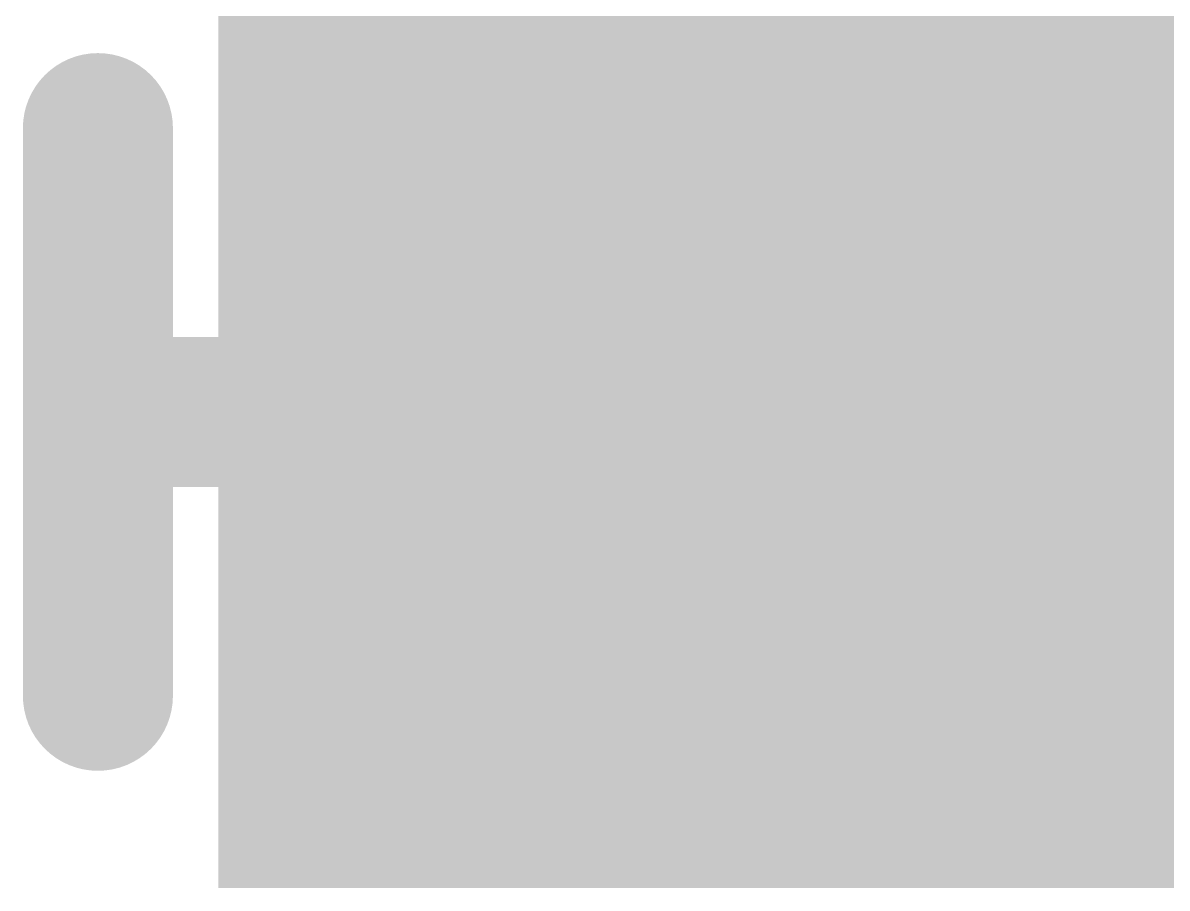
# Model space of a CAD drawing. Extents: x -37 to 70, y -23 to 28.
# Drawn here: x 5.651 to 6.814, y 12.97 to 13.848 of the extents above; entities that cross this region are included whole.
import ezdxf

# ---------------------------------------------------------------- set-up
doc = ezdxf.new("R2010")
doc.units = 0
for name, color, linetype in [('1', 12, 'CONTINUOUS'), ('22', 40, 'CONTINUOUS'), ('51', 53, 'CONTINUOUS')]:
    doc.layers.add(name, color=color, linetype=linetype)

# ---------------------------------------------------------------- blocks, each defined once
blk = doc.blocks.new('RECT')
blk.add_solid([(-0.5, -0.5), (0.5, -0.5), (-0.5, 0.5), (0.5, 0.5)])

msp = doc.modelspace()

# ---------------------------------------------------------------- linework, layer by layer
at = {"layer": '22', "const_width": 0.1524}
for points in [[(5.7277, 13.1653), (5.7277, 13.7416)], [(6.592, 13.4534), (5.7277, 13.4534)], [(6.3039, 13.1653), (6.592, 13.4534)]]:
    msp.add_lwpolyline(points, dxfattribs=at)
at = {"layer": '22', "const_width": 0.0762}
for points in [[(5.7658, 13.7416, 1), (5.6896, 13.7416)], [(5.7277, 13.4915, 1), (5.7277, 13.4153)], [(6.619, 13.4265, 1), (6.5651, 13.4804)], [(6.592, 13.4153, 1), (6.592, 13.4915)], [(6.277, 13.1923, 1), (6.3309, 13.1384)], [(5.6896, 13.1653, 1), (5.7658, 13.1653)]]:
    msp.add_lwpolyline(points, format="xyb", dxfattribs=at)

# ---------------------------------------------------------------- block references
at = {"layer": '1', "xscale": 1.9, "yscale": 0.9, "rotation": 270}
msp.add_blockref('RECT', (6.35, 13.97), dxfattribs=at)
at = {"layer": '51', "xscale": 2, "rotation": 270}
msp.add_blockref('RECT', (6.35, 13.97), dxfattribs=at)

doc.saveas('drawing.dxf')
